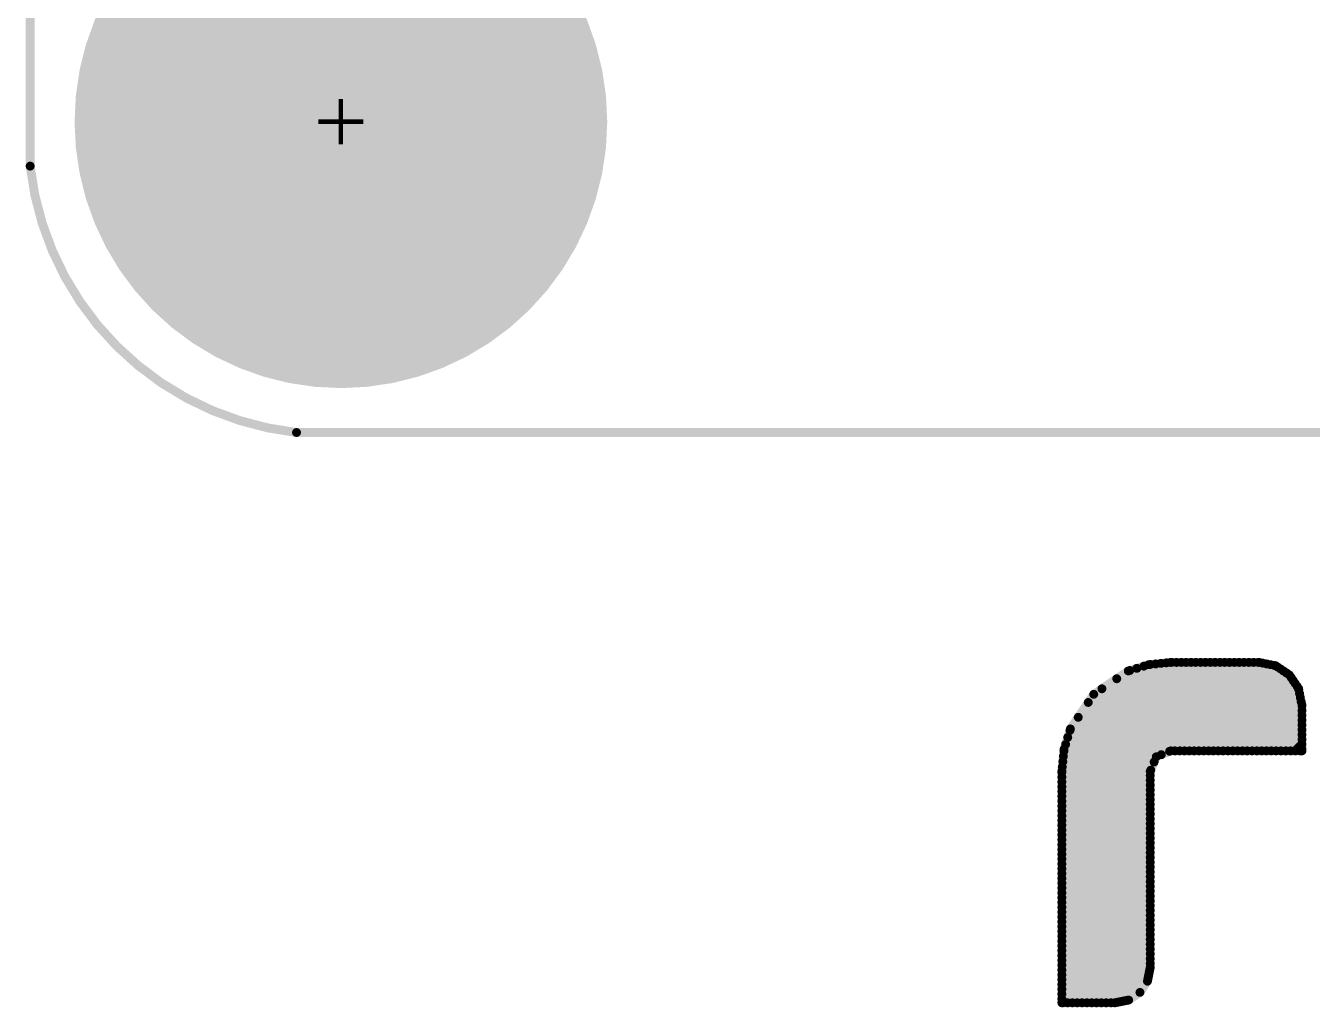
# Model space of a CAD drawing. Extents: x -4 to 157, y -7 to 87.
# Drawn here: x 76.39 to 90.88, y 25.05 to 36.11 of the extents above; entities that cross this region are included whole.
import ezdxf

# ---------------------------------------------------------------- set-up
doc = ezdxf.new("R2010")
doc.units = 0
for name, color, linetype in [('2D_LINE_126', 255, 'CONTINUOUS'), ('DRIL_PLTE_THRU_01', 3, 'CONTINUOUS'), ('DRIL_PLTE_THRU_02', 171, 'CONTINUOUS'), ('DRIL_PLTE_THRU_03', 222, 'CONTINUOUS'), ('DRIL_PLTE_THRU_04', 2, 'CONTINUOUS'), ('DRIL_SYMBOL', 254, 'CONTINUOUS'), ('PADS_BOT', 56, 'CONTINUOUS'), ('PADS_INNER', 96, 'CONTINUOUS'), ('PADS_TOP', 96, 'CONTINUOUS'), ('PART_TOP_2DLINE_126', 255, 'CONTINUOUS')]:
    doc.layers.add(name, color=color, linetype=linetype)

# ---------------------------------------------------------------- blocks, each defined once
blk = doc.blocks.new('SMOOTH_0$1')
at = {"const_width": 0.05}
blk.add_lwpolyline([(-0.025, 0, 1), (0.025, 0, 1)], format="xyb", close=True, dxfattribs=at)
blk = doc.blocks.new('DRAWING_206')
at = {"layer": '2D_LINE_126', "const_width": 0.1}
for points in [[(-0.597, 2.596), (0.64, 3.833)], [(-0.597, 2.542), (0.694, 3.833)], [(-0.597, 2.487), (0.748, 3.833)], [(-0.597, 2.433), (0.803, 3.833)], [(-0.597, 2.379), (0.857, 3.833)], [(-0.597, 2.325), (0.911, 3.833)], [(-0.597, 2.27), (0.966, 3.833)], [(-0.597, 2.216), (1.02, 3.833)], [(-0.597, 2.162), (1.074, 3.833)], [(-0.597, 2.107), (1.128, 3.833)], [(-0.597, 2.053), (1.183, 3.833)], [(-0.597, 1.999), (1.237, 3.833)], [(-0.597, 1.944), (1.291, 3.833)], [(-0.597, 1.89), (1.346, 3.833)], [(-0.597, 1.836), (1.4, 3.833)], [(-0.597, 1.781), (1.454, 3.833)], [(-0.597, 1.727), (1.509, 3.833)], [(-0.593, 2.655), (0.58, 3.828)], [(-0.586, 2.716), (0.52, 3.822)], [(-0.58, 2.776), (0.46, 3.816)], [(-0.574, 2.836), (0.399, 3.81)], [(-0.555, 2.91), (0.326, 3.791)], [(-0.531, 2.989), (0.247, 3.766)], [(-0.506, 3.067), (0.168, 3.742)], [(-0.238, 3.474), (0.151, 3.737)], [(0.151, 3.737), (0.382, 3.808)], [(0.382, 3.808), (0.629, 3.833)], [(0.523, 2.794), (1.563, 3.833)], [(0.616, 2.832), (1.617, 3.833)], [(0.629, 3.833), (1.624, 3.833)], [(0.676, 2.837), (1.664, 3.825)], [(0.73, 2.837), (1.709, 3.816)], [(0.784, 2.837), (1.754, 3.807)], [(0.839, 2.837), (1.799, 3.798)], [(0.893, 2.837), (1.835, 3.78)], [(0.947, 2.837), (1.868, 3.758)], [(1.001, 2.837), (1.9, 3.736)], [(1.624, 3.833), (1.812, 3.795)], [(1.812, 3.795), (1.965, 3.692)], [(-0.413, 3.215), (0.021, 3.649)], [(1.056, 2.837), (1.933, 3.714)], [(1.11, 2.837), (1.965, 3.692)], [(1.164, 2.837), (1.987, 3.66)], [(1.219, 2.837), (2.009, 3.627)], [(1.273, 2.837), (2.031, 3.595)], [(1.965, 3.692), (2.069, 3.539)], [(-0.501, 3.084), (-0.238, 3.474)], [(-0.3, 3.382), (-0.146, 3.536)], [(1.327, 2.837), (2.053, 3.563)], [(1.382, 2.837), (2.071, 3.527)], [(1.436, 2.837), (2.08, 3.482)], [(1.49, 2.837), (2.089, 3.436)], [(2.069, 3.539), (2.107, 3.351)], [(1.545, 2.837), (2.098, 3.391)], [(1.599, 2.837), (2.107, 3.345)], [(1.653, 2.837), (2.107, 3.291)], [(2.107, 3.351), (2.107, 2.837)], [(1.707, 2.837), (2.107, 3.236)], [(1.762, 2.837), (2.107, 3.182)], [(-0.573, 2.854), (-0.501, 3.084)], [(1.816, 2.837), (2.107, 3.128)], [(1.87, 2.837), (2.107, 3.074)], [(1.925, 2.837), (2.107, 3.019)], [(-0.597, 2.607), (-0.573, 2.854)], [(1.979, 2.837), (2.107, 2.965)], [(2.033, 2.837), (2.107, 2.911)], [(2.088, 2.837), (2.107, 2.856)], [(-0.597, 1.673), (0.442, 2.712)], [(0.466, 2.77), (0.398, 2.607)], [(0.629, 2.837), (0.466, 2.77)], [(2.107, 2.837), (0.629, 2.837)], [(-0.597, 1.619), (0.404, 2.62)], [(-0.597, 0), (-0.597, 2.607)], [(-0.597, 1.564), (0.398, 2.56)], [(0.398, 2.607), (0.398, 0.398)], [(-0.597, 1.51), (0.398, 2.506)], [(-0.597, 1.456), (0.398, 2.451)], [(-0.597, 1.401), (0.398, 2.397)], [(-0.597, 1.347), (0.398, 2.343)], [(-0.597, 1.293), (0.398, 2.289)], [(-0.597, 1.238), (0.398, 2.234)], [(-0.597, 1.184), (0.398, 2.18)], [(-0.597, 1.13), (0.398, 2.126)], [(-0.597, 1.075), (0.398, 2.071)], [(-0.597, 1.021), (0.398, 2.017)], [(-0.597, 0.967), (0.398, 1.963)], [(-0.597, 0.913), (0.398, 1.908)], [(-0.597, 0.858), (0.398, 1.854)], [(-0.597, 0.804), (0.398, 1.8)], [(-0.597, 0.75), (0.398, 1.745)], [(-0.597, 0.695), (0.398, 1.691)], [(-0.597, 0.641), (0.398, 1.637)], [(-0.597, 0.587), (0.398, 1.583)], [(-0.597, 0.532), (0.398, 1.528)], [(-0.597, 0.478), (0.398, 1.474)], [(-0.597, 0.424), (0.398, 1.42)], [(-0.597, 0.369), (0.398, 1.365)], [(-0.597, 0.315), (0.398, 1.311)], [(-0.597, 0.261), (0.398, 1.257)], [(-0.597, 0.207), (0.398, 1.202)], [(-0.597, 0.152), (0.398, 1.148)], [(-0.597, 0.098), (0.398, 1.094)], [(-0.597, 0.044), (0.398, 1.04)], [(-0.587, 0), (0.398, 0.985)], [(-0.533, 0), (0.398, 0.931)], [(-0.478, 0), (0.398, 0.877)], [(-0.424, 0), (0.398, 0.822)], [(-0.37, 0), (0.398, 0.768)], [(-0.315, 0), (0.398, 0.714)], [(-0.261, 0), (0.398, 0.659)], [(-0.207, 0), (0.398, 0.605)], [(-0.152, 0), (0.398, 0.551)], [(-0.098, 0), (0.398, 0.496)], [(-0.044, 0), (0.398, 0.442)], [(0.013, 0.003), (0.396, 0.385)], [(0.398, 0.398), (0.367, 0.243)], [(0.081, 0.016), (0.382, 0.317)], [(0.149, 0.03), (0.368, 0.249)], [(0.367, 0.243), (0.282, 0.117)], [(0.282, 0.117), (0.155, 0.031)], [(0, 0), (-0.597, 0)], [(0.155, 0.031), (0, 0)]]:
    blk.add_lwpolyline(points, dxfattribs=at)
at = {"layer": '2D_LINE_126'}
for p in [(0.151, 3.737), (0.151, 3.737), (0.168, 3.742), (0.247, 3.766), (0.326, 3.791), (0.382, 3.808), (0.382, 3.808), (0.399, 3.81), (0.46, 3.816), (0.52, 3.822), (0.58, 3.828), (0.629, 3.833), (0.629, 3.833), (0.64, 3.833), (0.694, 3.833), (0.748, 3.833), (0.803, 3.833), (0.857, 3.833), (0.911, 3.833), (0.966, 3.833), (1.02, 3.833), (1.074, 3.833), (1.128, 3.833), (1.183, 3.833), (1.237, 3.833), (1.291, 3.833), (1.346, 3.833), (1.4, 3.833), (1.454, 3.833), (1.509, 3.833), (1.563, 3.833), (1.617, 3.833), (1.624, 3.833), (1.624, 3.833), (1.664, 3.825), (1.709, 3.816), (1.754, 3.807), (1.799, 3.798), (1.812, 3.795), (1.812, 3.795), (1.835, 3.78), (1.868, 3.758), (1.9, 3.736), (0.021, 3.649), (1.933, 3.714), (1.965, 3.692), (1.965, 3.692), (1.965, 3.692), (1.987, 3.66), (2.009, 3.627), (2.031, 3.595), (-0.238, 3.474), (-0.238, 3.474), (-0.146, 3.536), (2.053, 3.563), (2.069, 3.539), (2.069, 3.539), (2.071, 3.527), (2.08, 3.482), (2.089, 3.436), (-0.3, 3.382), (2.098, 3.391), (2.107, 3.351), (2.107, 3.351), (2.107, 3.345), (2.107, 3.291), (-0.413, 3.215), (2.107, 3.236), (2.107, 3.182), (-0.506, 3.067), (-0.501, 3.084), (-0.501, 3.084), (2.107, 3.128), (2.107, 3.074), (2.107, 3.019), (-0.573, 2.854), (-0.573, 2.854), (-0.555, 2.91), (-0.531, 2.989), (2.107, 2.965), (2.107, 2.911), (2.107, 2.856), (-0.586, 2.716), (-0.58, 2.776), (-0.574, 2.836), (0.442, 2.712), (0.466, 2.77), (0.466, 2.77), (0.523, 2.794), (0.616, 2.832), (0.629, 2.837), (0.629, 2.837), (0.676, 2.837), (0.73, 2.837), (0.784, 2.837), (0.839, 2.837), (0.893, 2.837), (0.947, 2.837), (1.001, 2.837), (1.056, 2.837), (1.11, 2.837), (1.164, 2.837), (1.219, 2.837), (1.273, 2.837), (1.327, 2.837), (1.382, 2.837), (1.436, 2.837), (1.49, 2.837), (1.545, 2.837), (1.599, 2.837), (1.653, 2.837), (1.707, 2.837), (1.762, 2.837), (1.816, 2.837), (1.87, 2.837), (1.925, 2.837), (1.979, 2.837), (2.033, 2.837), (2.088, 2.837), (2.107, 2.837), (2.107, 2.837), (-0.597, 2.607), (-0.597, 2.607), (-0.597, 2.596), (-0.593, 2.655), (0.398, 2.607), (0.398, 2.607), (0.398, 2.56), (0.404, 2.62), (-0.597, 2.542), (-0.597, 2.487), (-0.597, 2.433), (0.398, 2.506), (0.398, 2.451), (-0.597, 2.379), (-0.597, 2.325), (-0.597, 2.27), (0.398, 2.397), (0.398, 2.343), (0.398, 2.289), (-0.597, 2.216), (-0.597, 2.162), (0.398, 2.234), (0.398, 2.18), (0.398, 2.126), (-0.597, 2.107), (-0.597, 2.053), (-0.597, 1.999), (0.398, 2.071), (0.398, 2.017), (-0.597, 1.944), (-0.597, 1.89), (-0.597, 1.836), (0.398, 1.963), (0.398, 1.908), (0.398, 1.854), (-0.597, 1.781), (-0.597, 1.727), (0.398, 1.8), (0.398, 1.745), (0.398, 1.691), (-0.597, 1.673), (-0.597, 1.619), (-0.597, 1.564), (0.398, 1.637), (0.398, 1.583), (-0.597, 1.51), (-0.597, 1.456), (-0.597, 1.401), (0.398, 1.528), (0.398, 1.474), (0.398, 1.42), (-0.597, 1.347), (-0.597, 1.293), (0.398, 1.365), (0.398, 1.311), (0.398, 1.257), (-0.597, 1.238), (-0.597, 1.184), (-0.597, 1.13), (0.398, 1.202), (0.398, 1.148), (-0.597, 1.075), (-0.597, 1.021), (-0.597, 0.967), (0.398, 1.094), (0.398, 1.04), (0.398, 0.985), (-0.597, 0.913), (-0.597, 0.858), (0.398, 0.931), (0.398, 0.877), (0.398, 0.822), (-0.597, 0.804), (-0.597, 0.75), (-0.597, 0.695), (0.398, 0.768), (0.398, 0.714), (-0.597, 0.641), (-0.597, 0.587), (-0.597, 0.532), (0.398, 0.659), (0.398, 0.605), (0.398, 0.551), (-0.597, 0.478), (-0.597, 0.424), (0.396, 0.385), (0.398, 0.496), (0.398, 0.442), (0.398, 0.398), (0.398, 0.398), (-0.597, 0.369), (-0.597, 0.315), (-0.597, 0.261), (0.367, 0.243), (0.367, 0.243), (0.368, 0.249), (0.382, 0.317), (-0.597, 0.207), (-0.597, 0.152), (-0.597, 0.098), (0.282, 0.117), (0.282, 0.117), (-0.597, 0.044), (-0.597, 0), (-0.597, 0), (-0.587, 0), (-0.533, 0), (-0.478, 0), (-0.424, 0), (-0.37, 0), (-0.315, 0), (-0.261, 0), (-0.207, 0), (-0.152, 0), (-0.098, 0), (-0.044, 0), (0, 0), (0, 0), (0.013, 0.003), (0.081, 0.016), (0.149, 0.03), (0.155, 0.031), (0.155, 0.031)]:
    blk.add_blockref('SMOOTH_0$1', p, dxfattribs=at)
blk = doc.blocks.new('SMOOTH_0$10008')
at = {"const_width": 0.05004}
blk.add_lwpolyline([(-0.02502, 0, 1), (0.02502, 0, 1)], format="xyb", close=True, dxfattribs=at)
blk = doc.blocks.new('PART_BODY_TOP_328')
at = {"layer": 'PART_TOP_2DLINE_126', "const_width": 0.1}
blk.add_lwpolyline([(-19.99, 24.5, -0.35461), (-16.99, 27.5), (17.03, 27.5, -0.345792), (20.03, 24.5), (20.03, -24.48, -0.403519), (17.03, -27.48), (-16.99, -27.48, -0.350685), (-19.99, -24.48)], format="xyb", close=True, dxfattribs=at)
at = {"layer": 'PART_TOP_2DLINE_126'}
for p in [(-19.99, -24.48), (-16.99, -27.48)]:
    blk.add_blockref('SMOOTH_0$10008', p, dxfattribs=at)
blk = doc.blocks.new('DRIL_SYMBOL_2$6')
at = {"layer": 'DRIL_SYMBOL', "const_width": 0.0508}
for points in [[(0, -0.254), (0, 0.254)], [(-0.254, 0), (0.254, 0)]]:
    blk.add_lwpolyline(points, dxfattribs=at)
blk = doc.blocks.new('DRIL_HOLE_2$6')
at = {"const_width": 1.3}
blk.add_lwpolyline([(-0.65, 0, 1), (0.65, 0, 1)], format="xyb", close=True, dxfattribs=at)
blk.add_blockref('DRIL_SYMBOL_2$6', (0, 0))
blk = doc.blocks.new('PAD_2')
at = {"const_width": 3}
blk.add_lwpolyline([(0, -1.5, 1), (0, 1.5, 1)], format="xyb", close=True, dxfattribs=at)
blk = doc.blocks.new('STK_TOP_88')
at = {"layer": 'DRIL_PLTE_THRU_01'}
blk.add_blockref('DRIL_HOLE_2$6', (0, 0), dxfattribs=at)
at = {"layer": 'DRIL_PLTE_THRU_02'}
blk.add_blockref('DRIL_HOLE_2$6', (0, 0), dxfattribs=at)
at = {"layer": 'DRIL_PLTE_THRU_03'}
blk.add_blockref('DRIL_HOLE_2$6', (0, 0), dxfattribs=at)
at = {"layer": 'DRIL_PLTE_THRU_04'}
blk.add_blockref('DRIL_HOLE_2$6', (0, 0), dxfattribs=at)
at = {"layer": 'PADS_BOT'}
blk.add_blockref('PAD_2', (0, 0), dxfattribs=at)
at = {"layer": 'PADS_INNER'}
blk.add_blockref('PAD_2', (0, 0), dxfattribs=at)
at = {"layer": 'PADS_TOP'}
blk.add_blockref('PAD_2', (0, 0), dxfattribs=at)
blk = doc.blocks.new('SYM_TOP_58')
for name, p in [('PART_BODY_TOP_328', (0, 0)), ('STK_TOP_88', (-16.49, -23.98))]:
    blk.add_blockref(name, p)
blk = doc.blocks.new('PART_TOP_0')
blk.add_blockref('SYM_TOP_58', (0, 0))

msp = doc.modelspace()

# ---------------------------------------------------------------- block references
for name, p in [('PART_TOP_0', (96.43, 59.005)), ('DRAWING_206', (88.658, 25.103))]:
    msp.add_blockref(name, p)

doc.saveas('drawing.dxf')
